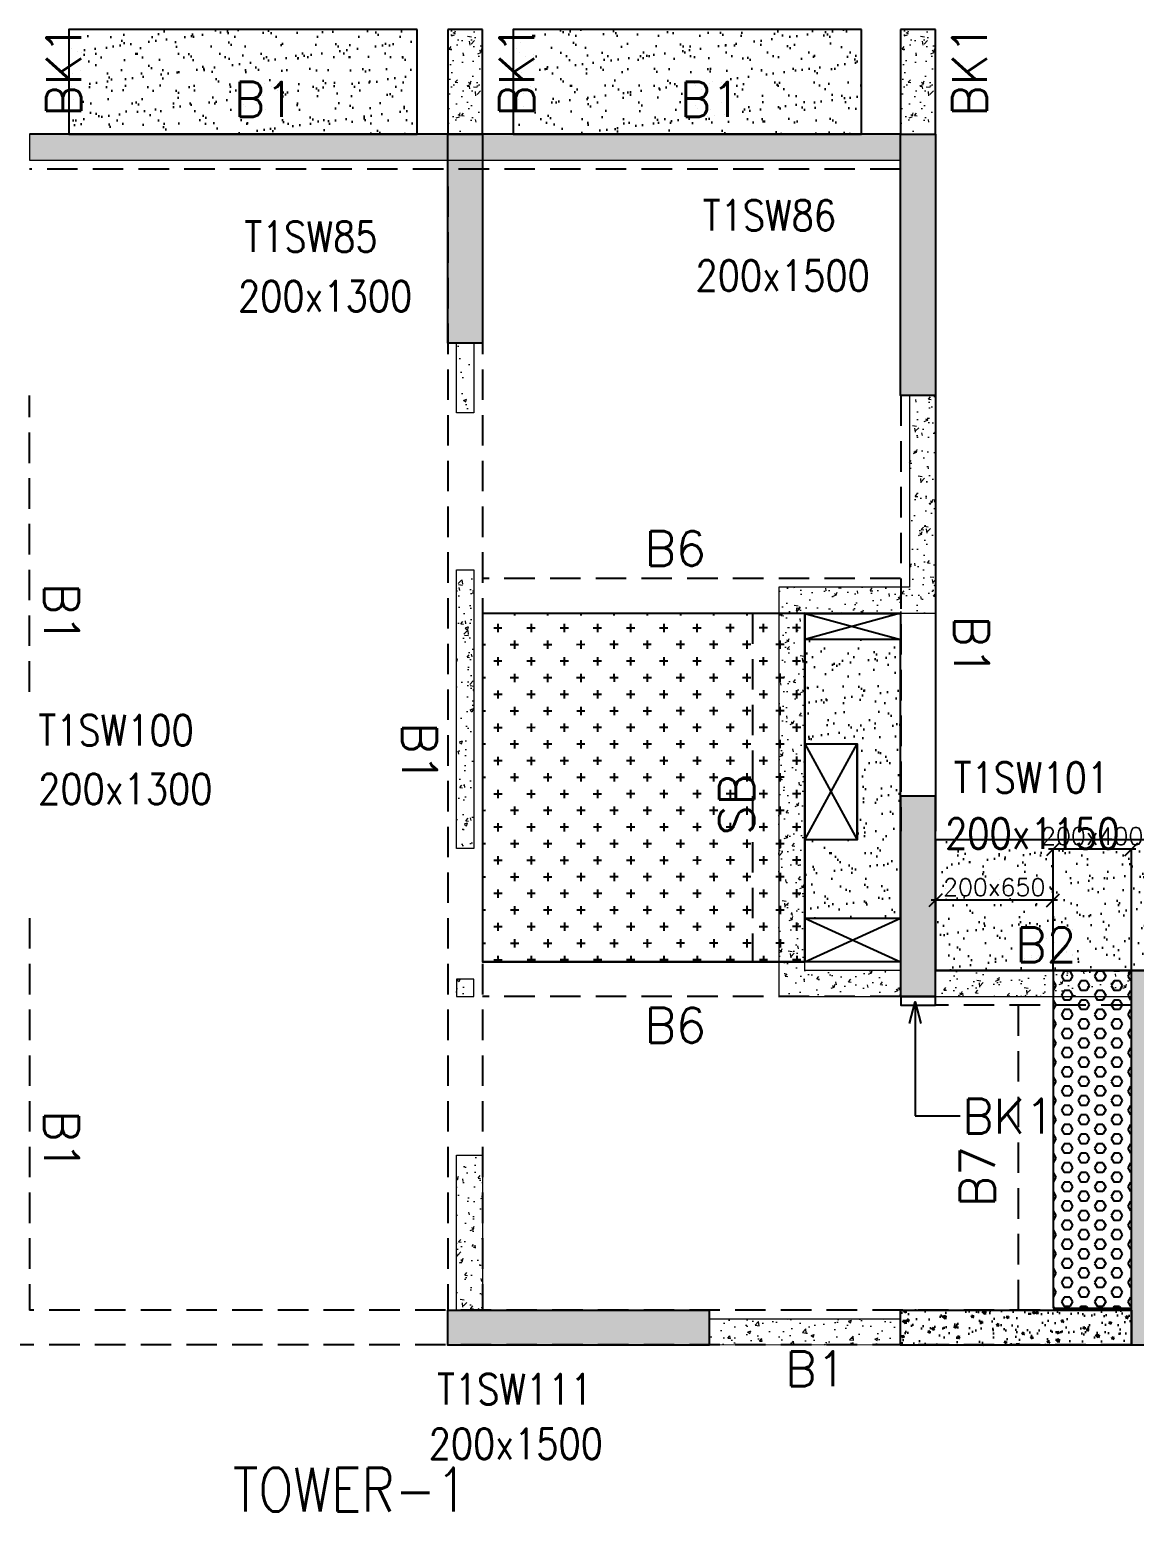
# Model space of a CAD drawing. Header units: millimetres. Extents: x 1078357 to 2594950, y -4969473 to -4636555.
# Drawn here: x 1288172 to 1294513, y -4660439 to -4651934 of the extents above; entities that cross this region are included whole.
import ezdxf

# ---------------------------------------------------------------- set-up
doc = ezdxf.new("R2010")
doc.units = ezdxf.units.MM
doc.header["$PDMODE"] = 35
for name, pattern in [('CONTINOUS', [0]), ('HIDDEN', [0.375, 0.25, -0.125]), ('New Retail block$0$CONTINOUS', [0])]:
    doc.linetypes.add(name, pattern=pattern)
doc.layers.get('0').update_dxf_attribs({"lineweight": 0})
doc.layers.get('Defpoints').update_dxf_attribs({"lineweight": 0})
for name, color, linetype, lineweight in [('A-_ANOTDIMA_D-', 6, 'Continuous', 13), ('COL. NO.', 30, 'Continuous', 25), ('COL. SIZE', 7, 'Continuous', 25), ('DIM', 9, 'Continuous', 25), ('HATCH', 8, 'Continuous', 30), ('RCC UPSTAND', 43, 'Continuous', 30), ('S-NON STR RCC WALL', 8, 'Continuous', 0)]:
    doc.layers.add(name, color=color, linetype=linetype, lineweight=lineweight)
for name, color, linetype in [('B-200x325', 201, 'HIDDEN'), ('B-200x375', 41, 'HIDDEN'), ('B-200x650', 241, 'HIDDEN'), ('B-300xSLAB THK.', 151, 'Continuous'), ('BK1-200x650', 241, 'HIDDEN'), ('DC BEAM NO.', 7, 'Continuous'), ('DROP SLAB', 8, 'Continuous'), ('NON STR. RCC WALL', 6, 'Continuous'), ('S-COLUMN_SHEAR WALL', 1, 'Continuous'), ('S-PROJECTION', 54, 'New Retail block$0$CONTINOUS'), ('SLAB FOLD', 8, 'Continuous'), ('TEXT', 7, 'Continuous')]:
    doc.layers.add(name, color=color, linetype=linetype)
doc.styles.add('Roman', font='romans')
doc.styles.add('ROMANS', font='romans.shx', dxfattribs={"width": 0.85})
doc.dimstyles.new('HARESH', dxfattribs={"dimtxt": 150, "dimasz": 75, "dimexe": 0, "dimexo": 0, "dimgap": 25, "dimtad": 1, "dimdec": 0, "dimdsep": 46, "dimtxsty": 'Roman', "dimblk": 'OBLIQUE', "dimcen": 225, "dimdle": 25, "dimclrd": 2, "dimclre": 2, "dimclrt": 7, "dimadec": 8, "dimazin": 1, "dimtfac": 1, "dimtdec": 0, "dimtmove": 0, "dimatfit": 0, "dimfxl": 1, "dimlwd": -1, "dimlwe": -1, "dimarcsym": 0})
pattern_1 = [(50, (-5109198.82, 23483864.79), (182.184669, -15.93908554), [19.05, -209.55]), (355, (-5109198.82, 23483864.79), (-35.2434214, 191.0568452), [15.24, -167.6405842]), (100.4514447, (-5109183.63, 23483863.46), (146.9412471, 175.1177519), [16.1900088, -178.0902446]), (46.1842, (-5109198.82, 23483915.59), (271.0790409, -42.042328), [28.575, -314.325]), (96.6355576, (-5109176.23, 23483912.08), (237.404134, 247.4261246), [24.2850231, -267.1356082]), (351.1841512, (-5109198.82, 23483915.6), (237.404134, 247.4261246), [22.859967, -251.459732]), (21, (-5109173.42, 23483902.89), (151.6143913, -102.2651982), [19.05, -209.55]), (326, (-5109173.42, 23483902.89), (61.8020283, 184.1879661), [15.24, -167.64]), (71.451445, (-5109160.78, 23483894.36), (213.4164193, 81.9227689), [16.1900088, -178.0899376]), (37.5, (-5109198.816, 23483864.786), (3.08860325, 84.55503887), [0, -165.608, 0, -170.18, 0, -168.275]), (7.5, (-5109198.82, 23483864.79), (66.8196625, 100.18057482), [0, -97.028, 0, -161.798, 0, -64.135]), (327.5, (-5109255.46, 23483864.786), (135.59059517, -5.728744), [0, -63.5, 0, -198.12, 0, -262.89]), (317.5, (-5109280.86, 23483864.79), (148.1291814, 25.42649103), [0, -82.55, 0, -131.572, 0, -186.69])]

# ---------------------------------------------------------------- blocks, each defined once
blk = doc.blocks.new('_Oblique')
at = {"color": 0, "linetype": 'ByBlock', "lineweight": -2}
blk.add_line((-0.5, -0.5), (0.5, 0.5), dxfattribs=at)
blk = doc.blocks.new('*D1272')
at = {"layer": 'Defpoints', "color": 0, "ltscale": 700, "transparency": 16777216}
for p in [(1294046.3, -4656638.8), (1294046.3, -4657333.8, 0), (1294496.4, -4657333.8, 0)]:
    blk.add_point(p, dxfattribs=at)
at = {"layer": 'DIM', "color": 2, "ltscale": 700, "transparency": 16777216}
for p, q in [((1294521.4, -4656638.8), (1294021.3, -4656638.8)), ((1294046.3, -4657333.8), (1294046.3, -4656638.8)), ((1294496.4, -4657333.8), (1294496.4, -4656638.8))]:
    blk.add_line(p, q, dxfattribs=at)
at = {"layer": 'DIM', "color": 2, "ltscale": 700, "transparency": 16777216, "xscale": 75, "yscale": 75, "zscale": 75, "rotation": 180}
blk.add_blockref('_Oblique', (1294046.3, -4656638.8), dxfattribs=at)
at = {"layer": 'DIM', "color": 2, "ltscale": 700, "transparency": 16777216, "xscale": 75, "yscale": 75, "zscale": 75}
blk.add_blockref('_Oblique', (1294496.4, -4656638.8), dxfattribs=at)
at = {"layer": 'DIM', "color": 7, "ltscale": 700, "transparency": 16777216, "insert": (1294271.3, -4656563.8), "char_height": 150, "attachment_point": 5, "style": 'Roman'}
blk.add_mtext('{\\H0.666667x;200x400}', dxfattribs=at)
blk = doc.blocks.new('*D1273')
at = {"layer": 'Defpoints', "color": 0, "ltscale": 700, "transparency": 16777216}
for p in [(1293371.6, -4656931.8), (1293371.6, -4657333.8, 0), (1294046.3, -4657333.8, 0)]:
    blk.add_point(p, dxfattribs=at)
at = {"layer": 'DIM', "color": 2, "ltscale": 700, "transparency": 16777216}
for p, q in [((1294071.3, -4656931.8), (1293346.6, -4656931.8)), ((1293371.6, -4657333.8), (1293371.6, -4656931.8)), ((1294046.3, -4657333.8), (1294046.3, -4656931.8))]:
    blk.add_line(p, q, dxfattribs=at)
at = {"layer": 'DIM', "color": 2, "ltscale": 700, "transparency": 16777216, "xscale": 75, "yscale": 75, "zscale": 75, "rotation": 180}
blk.add_blockref('_Oblique', (1293371.6, -4656931.8), dxfattribs=at)
at = {"layer": 'DIM', "color": 2, "ltscale": 700, "transparency": 16777216, "xscale": 75, "yscale": 75, "zscale": 75}
blk.add_blockref('_Oblique', (1294046.3, -4656931.8), dxfattribs=at)
at = {"layer": 'DIM', "color": 7, "ltscale": 700, "transparency": 16777216, "insert": (1293708.9, -4656856.8), "char_height": 150, "attachment_point": 5, "style": 'Roman'}
blk.add_mtext('{\\H0.666667x;200x650}', dxfattribs=at)
blk = doc.blocks.new('G$CD63B60BD')
at = {"layer": 'COL. NO.', "linetype": 'Continuous', "style": 'ROMANS', "width": 0.85}
for s, p in [('T1SW86', (61839.4, 15346.7, -320.4)), ('T1SW85', (59207.6, 15224, -320.4)), ('T1SW100', (58025.2, 12391.2, -320.4)), ('T1SW101', (63279.5, 12119.6, -320.4)), ('T1SW111', (60314.4, 8609.2, -320.4))]:
    blk.add_text(s, height=175, dxfattribs=at).set_placement(p)
at = {"layer": 'COL. SIZE', "linetype": 'Continuous', "style": 'ROMANS', "width": 0.85}
for s, p in [('200x1500', (61797.3, 15000.9, -320.4)), ('200x1300', (59170.8, 14882.7, -320.4)), ('200x1300', (58024, 12054.3, -320.4)), ('200x1150', (63230.3, 11798.7, -320.4)), ('200x1500', (60265.2, 8295.7, -320.4))]:
    blk.add_text(s, height=175, dxfattribs=at).set_placement(p)

msp = doc.modelspace()

# ---------------------------------------------------------------- hatches: boundary and pattern name
at = {"layer": 'DROP SLAB'}
h = msp.add_hatch(dxfattribs=at)
h.set_pattern_fill('CROSS', color=8, scale=15, angle=0.03079)
h.set_pattern_definition([(180.03079016, (-2034220.15, 9385172.05), (-95.1987999, -95.3011726), [47.625, -142.875]), (270.03079016, (-2034243.98, 9385195.85), (95.3011726, -95.1987999), [47.625, -142.875])])
h.paths.add_polyline_path([(1292621.3, -4655284.5), (1290771.6, -4655284.7), (1290771.6, -4657284.6), (1292621.3, -4657284.4)])
at = {"layer": 'HATCH'}
h = msp.add_hatch(dxfattribs=at)
h.set_pattern_fill('AR-SAND', color=8, scale=3, angle=179.97015)
h.set_pattern_definition([(37.4701541, (-1654761.65, 9335035.87), (-4.7236114, 146.8264517), [0, -115.824, 0, -129.54, 0, -123.825]), (7.4701541, (-1654761.65, 9335035.87), (134.9689868, 214.9772528), [0, -62.484, 0, -104.394, 0, -40.005]), (327.4701541, (-1654855.38, 9335035.92), (237.2979035, 0.3075449), [0, -38.1, 0, -137.16, 0, -179.07]), (317.4701541, (-1654855.38, 9335035.92), (229.1017424, 66.759465), [0, -19.05, 0, -89.916, 0, -102.87])])
h.paths.add_polyline_path([(1290396.9, -4651934.4), (1288396.9, -4651934.4), (1288396.9, -4652534.4), (1290396.9, -4652534.4)])
h = msp.add_hatch(dxfattribs=at)
h.set_pattern_fill('AR-SAND', color=8, scale=3, angle=179.97015)
h.set_pattern_definition([(37.4701541, (-1657311.65, 9335035.87), (-4.7236114, 146.8264517), [0, -115.824, 0, -129.54, 0, -123.825]), (7.4701541, (-1657311.65, 9335035.87), (134.9689868, 214.9772528), [0, -62.484, 0, -104.394, 0, -40.005]), (327.4701541, (-1657405.38, 9335035.92), (237.2979035, 0.3075449), [0, -38.1, 0, -137.16, 0, -179.07]), (317.4701541, (-1657405.38, 9335035.92), (229.1017424, 66.759465), [0, -19.05, 0, -89.916, 0, -102.87])])
h.paths.add_polyline_path([(1292946.9, -4651934.4), (1290946.9, -4651934.4), (1290946.9, -4652534.4), (1292946.9, -4652534.4)])
h = msp.add_hatch(dxfattribs=at)
h.set_pattern_fill('AR-SAND', color=8, scale=3, angle=0.02985)
h.set_pattern_definition([(37.47015413, (-3738862.02, 18703074.26), (-4.72361136, 146.8264517), [0, -115.824, 0, -129.54, 0, -123.825]), (7.4701541, (-3738862.02, 18703074.26), (134.9689868, 214.9772528), [0, -62.484, 0, -104.394, 0, -40.005]), (327.4701541, (-3738955.74, 18703074.31), (237.2979035, 0.3075449), [0, -38.1, 0, -137.16, 0, -179.07]), (317.4701541, (-3738955.74, 18703074.3), (229.1017424, 66.759465), [0, -19.05, 0, -89.916, 0, -102.87])])
h.paths.add_polyline_path([(1293171, -4655434.4), (1292621, -4655434.4), (1292621, -4656034.4), (1292921, -4656034.4), (1292921, -4656584.4), (1292621, -4656584.3), (1292621, -4657034.4), (1293171, -4657034.4)])
h = msp.add_hatch(dxfattribs=at)
h.set_pattern_fill('AR-SAND', color=8, scale=3, angle=179.97015)
h.set_pattern_definition([(37.4701541, (-2754536.36, 14019055.08), (-4.72361136, 146.8264517), [0, -115.824, 0, -129.54, 0, -123.825]), (7.4701541, (-2754536.36, 14019055.08), (134.9689868, 214.9772528), [0, -62.484, 0, -104.394, 0, -40.005]), (327.4701541, (-2754630.09, 14019055.13), (237.2979035, 0.3075449), [0, -38.1, 0, -137.16, 0, -179.07]), (317.4701541, (-2754630.1, 14019055.13), (229.1017424, 66.759465), [0, -19.05, 0, -89.916, 0, -102.87])])
h.paths.add_polyline_path([(1295821.9, -4656584.3), (1293371.9, -4656584.3), (1293371.9, -4657334.3), (1295821.9, -4657334.3)])
at = {"layer": 'RCC UPSTAND'}
h = msp.add_hatch(dxfattribs=at)
h.set_pattern_fill('AR-CONC', color=8, scale=20, angle=90)
h.set_pattern_definition([(140, (-1915203.33, -7196703.94), (12.550427, 143.4520365), [15, -165]), (85, (-1915203.33, -7196703.94), (-150.438427, -27.7502667), [12, -132]), (190.4514445, (-1915202.28, -7196691.99), (-137.887998, 115.7017693), [12.7480384, -140.2284224]), (136.1842, (-1915243.33, -7196703.94), (33.103856, 213.448266), [22.5, -247.5]), (186.6356355, (-1915240.57, -7196686.16), (-194.82372, 186.932389), [19.122068, -210.342752]), (81.184164, (-1915243.33, -7196703.94), (-194.82372, 186.932389), [18, -198]), (111, (-1915233.33, -7196683.94), (80.523778, 119.3814104), [15, -165]), (56, (-1915233.33, -7196683.94), (-145.030009, 48.6630664), [12, -132]), (161.4514447, (-1915226.62, -7196674), (-64.5062306, 168.0444753), [12.748038, -140.2284224]), (127.5, (-1915203.33, -7196703.944), (-66.57877077, 2.43197106), [0, -130.4, 0, -134, 0, -132.5]), (97.5, (-1915203.33, -7196703.944), (-78.8823424, 52.6139075), [0, -76.4, 0, -127.4, 0, -50.5]), (57.5, (-1915203.33, -7196748.544), (4.51097435, 106.7644872), [0, -50, 0, -156, 0, -207]), (47.5, (-1915203.33, -7196768.54), (-20.0209965, 116.6372339), [0, -65, 0, -103.6, 0, -147])])
h.paths.add_polyline_path([(1294496.7, -4659284.4), (1294496.7, -4659484.4), (1293171.7, -4659484.4), (1293171.7, -4659284.4)])
at = {"layer": 'S-COLUMN_SHEAR WALL', "lineweight": 25}
h = msp.add_hatch(color=1, dxfattribs=at)
h.dxf.hatch_style = 1
h.paths.add_polyline_path([(1290571.7, -4653734.4), (1290771.7, -4653734.4), (1290771.7, -4652534.4), (1290571.7, -4652534.4)])
at = {"layer": 'S-COLUMN_SHEAR WALL', "lineweight": 25, "extrusion": (-1.00316e-06, 2.11765e-11, 1)}
h = msp.add_hatch(color=1, dxfattribs=at)
h.dxf.hatch_style = 1
h.paths.add_polyline_path([(1293171.7, -4652534.4), (1293371.7, -4652534.4), (1293371.7, -4654034.4), (1293171.7, -4654034.4)])
h = msp.add_hatch(color=1, dxfattribs=at)
h.dxf.hatch_style = 1
h.paths.add_polyline_path([(1293171.7, -4657484.4), (1293371.7, -4657484.4), (1293371.7, -4656334.4), (1293171.7, -4656334.4)])
at = {"layer": 'S-COLUMN_SHEAR WALL', "lineweight": 25}
h = msp.add_hatch(color=1, dxfattribs=at)
h.dxf.hatch_style = 1
h.paths.add_polyline_path([(1294496.7, -4657334.4), (1294696.7, -4657334.4), (1294696.7, -4659484.4), (1294496.7, -4659484.4)])
h = msp.add_hatch(color=1, dxfattribs=at)
h.dxf.hatch_style = 1
h.paths.add_polyline_path([(1290571.7, -4659284.4), (1292071.7, -4659284.4), (1292071.7, -4659484.4), (1290571.7, -4659484.4)])
at = {"layer": 'S-NON STR RCC WALL'}
h = msp.add_hatch(dxfattribs=at)
h.set_pattern_fill('AR-CONC', color=256, angle=180)
h.set_pattern_definition([(50, (-7243273.18, 32903153.84), (182.184669, -15.93908554), [19.05, -209.55]), (355, (-7243273.18, 32903153.84), (-35.2434214, 191.0568452), [15.24, -167.6405842]), (100.4514447, (-7243258, 32903152.51), (146.9412471, 175.1177519), [16.1900088, -178.0902446]), (46.1842, (-7243273.18, 32903204.64), (271.0790409, -42.0423279), [28.575, -314.325]), (96.6355576, (-7243250.59, 32903201.14), (237.404134, 247.4261246), [24.2850231, -267.1356082]), (351.1841512, (-7243273.18, 32903204.64), (237.404134, 247.4261246), [22.859967, -251.459732]), (21, (-7243247.78, 32903191.94), (151.61439127, -102.2651982), [19.05, -209.55]), (326, (-7243247.78, 32903191.94), (61.80202835, 184.1879661), [15.24, -167.64]), (71.451445, (-7243235.14, 32903183.42), (213.4164193, 81.9227689), [16.1900088, -178.0899376]), (37.5, (-7243273.175, 32903153.84), (3.08860325, 84.55503887), [0, -165.608, 0, -170.18, 0, -168.275]), (7.5, (-7243273.175, 32903153.84), (66.8196625, 100.18057482), [0, -97.028, 0, -161.798, 0, -64.135]), (327.5, (-7243329.82, 32903153.84), (135.59059517, -5.72874399), [0, -63.5, 0, -198.12, 0, -262.89]), (317.5, (-7243355.22, 32903153.84), (148.1291814, 25.42649103), [0, -82.55, 0, -131.572, 0, -186.69])])
h.paths.add_polyline_path([(1290771.6, -4652534.4), (1290771.6, -4651934.4), (1290571.6, -4651934.4), (1290571.6, -4652534.4), (1290771.6, -4652534.4)], is_closed=False)
h = msp.add_hatch(dxfattribs=at)
h.set_pattern_fill('AR-CONC', color=256, angle=180)
h.set_pattern_definition([(50, (-7240673.18, 32903153.84), (182.184669, -15.93908554), [19.05, -209.55]), (355, (-7240673.18, 32903153.84), (-35.2434214, 191.0568452), [15.24, -167.6405842]), (100.4514447, (-7240658, 32903152.51), (146.9412471, 175.1177519), [16.1900088, -178.0902446]), (46.1842, (-7240673.18, 32903204.64), (271.0790409, -42.0423279), [28.575, -314.325]), (96.6355576, (-7240650.59, 32903201.14), (237.404134, 247.4261246), [24.2850231, -267.1356082]), (351.1841512, (-7240673.18, 32903204.64), (237.404134, 247.4261246), [22.859967, -251.459732]), (21, (-7240647.78, 32903191.94), (151.61439127, -102.2651982), [19.05, -209.55]), (326, (-7240647.78, 32903191.94), (61.80202835, 184.1879661), [15.24, -167.64]), (71.451445, (-7240635.14, 32903183.42), (213.4164193, 81.9227689), [16.1900088, -178.0899376]), (37.5, (-7240673.175, 32903153.84), (3.08860325, 84.55503887), [0, -165.608, 0, -170.18, 0, -168.275]), (7.5, (-7240673.175, 32903153.84), (66.8196625, 100.18057482), [0, -97.028, 0, -161.798, 0, -64.135]), (327.5, (-7240729.82, 32903153.84), (135.59059517, -5.72874399), [0, -63.5, 0, -198.12, 0, -262.89]), (317.5, (-7240755.22, 32903153.84), (148.1291814, 25.42649103), [0, -82.55, 0, -131.572, 0, -186.69])])
h.paths.add_polyline_path([(1293371.6, -4652534.4), (1293371.6, -4651934.4), (1293171.6, -4651934.4), (1293171.6, -4652534.4), (1293371.6, -4652534.4)], is_closed=False)
h = msp.add_hatch(dxfattribs=at)
h.set_pattern_fill('AR-CONC', color=256)
h.set_pattern_definition([(50, (-6206423.53, 28167883.97), (182.184669, -15.93908554), [19.05, -209.55]), (355, (-6206423.53, 28167883.97), (-35.2434214, 191.0568452), [15.24, -167.6405842]), (100.4514447, (-6206408.35, 28167882.64), (146.9412471, 175.1177519), [16.1900088, -178.0902446]), (46.1842, (-6206423.53, 28167934.77), (271.0790409, -42.042328), [28.575, -314.325]), (96.6355576, (-6206400.94, 28167931.27), (237.404134, 247.4261246), [24.2850231, -267.1356082]), (351.1841512, (-6206423.53, 28167934.77), (237.404134, 247.4261246), [22.859967, -251.459732]), (21, (-6206398.13, 28167922.07), (151.6143913, -102.2651982), [19.05, -209.55]), (326, (-6206398.13, 28167922.07), (61.8020283, 184.1879661), [15.24, -167.64]), (71.451445, (-6206385.5, 28167913.55), (213.4164193, 81.9227689), [16.1900088, -178.0899376]), (37.5, (-6206423.53, 28167883.97), (3.08860325, 84.55503887), [0, -165.608, 0, -170.18, 0, -168.275]), (7.5, (-6206423.53, 28167883.97), (66.8196625, 100.18057482), [0, -97.028, 0, -161.798, 0, -64.135]), (327.5, (-6206480.174, 28167883.97), (135.59059517, -5.72874399), [0, -63.5, 0, -198.12, 0, -262.89]), (317.5, (-6206505.57, 28167883.97), (148.1291814, 25.42649103), [0, -82.55, 0, -131.572, 0, -186.69])])
h.paths.add_polyline_path([(1293169, -4652534.4), (1288171.9, -4652534.4), (1288171.9, -4652684.4), (1293169, -4652684.4)])
h = msp.add_hatch(dxfattribs=at)
h.set_pattern_fill('AR-CONC', color=256, angle=180)
h.set_pattern_definition([(50, (1290684.9, -4520415.37), (182.18467, -15.93909), [19.05, -209.55]), (355, (1290684.9, -4520415.37), (-35.24342, 191.05685), [15.24, -167.64058]), (100.45144, (1290700.09, -4520416.7), (146.94125, 175.11775), [16.19, -178.09024]), (46.1842, (1290684.9, -4520364.57), (271.07904, -42.04233), [28.575, -314.325]), (96.63556, (1290707.5, -4520368.08), (237.40413, 247.4261), [24.285, -267.1356]), (351.18415, (1290684.9, -4520364.57), (237.40413, 247.4261), [22.85997, -251.45973]), (21, (1290710.3, -4520377.27), (151.61439, -102.2652), [19.05, -209.55]), (326, (1290710.3, -4520377.27), (61.80203, 184.18797), [15.24, -167.64]), (71.45144, (1290722.94, -4520385.8), (213.41642, 81.92277), [16.19, -178.08994]), (37.5, (1290684.904, -4520415.374), (3.088603, 84.55504), [0, -165.608, 0, -170.18, 0, -168.275]), (7.5, (1290684.9, -4520415.37), (66.81966, 100.180575), [0, -97.028, 0, -161.798, 0, -64.135]), (327.5, (1290628.26, -4520415.374), (135.590595, -5.728744), [0, -63.5, 0, -198.12, 0, -262.89]), (317.5, (1290602.86, -4520415.37), (148.12918, 25.42649), [0, -82.55, 0, -131.572, 0, -186.69])])
h.paths.add_polyline_path([(1290621.9, -4653734.4), (1290721.9, -4653734.4), (1290721.9, -4654134.4), (1290621.9, -4654134.4)])
h = msp.add_hatch(dxfattribs=at)
h.set_pattern_fill('AR-CONC', color=256)
h.set_pattern_definition(pattern_1)
h.paths.add_polyline_path([(1292471.9, -4655134.4), (1292471.9, -4657484.4), (1293171.9, -4657484.4), (1293171.9, -4657334.4), (1292621.9, -4657334.4), (1292621.9, -4655284.4), (1293371.9, -4655284.4), (1293371.9, -4654034.3), (1293221.9, -4654034.3), (1293221.9, -4655134.4)])
h = msp.add_hatch(dxfattribs=at)
h.set_pattern_fill('AR-CONC', color=256, angle=180)
h.set_pattern_definition([(50, (2387909.62, -9204434.56), (182.184669, -15.9390855), [19.05, -209.55]), (355, (2387909.62, -9204434.56), (-35.2434214, 191.056845), [15.24, -167.640584]), (100.4514447, (2387924.8, -9204435.89), (146.941247, 175.117752), [16.190009, -178.0902446]), (46.1842, (2387909.62, -9204383.76), (271.079041, -42.042328), [28.575, -314.325]), (96.6355576, (2387932.2, -9204387.26), (237.404134, 247.426125), [24.285023, -267.135608]), (351.184151, (2387909.62, -9204383.76), (237.404134, 247.426125), [22.859967, -251.459732]), (21, (2387935.02, -9204396.46), (151.6143913, -102.265198), [19.05, -209.55]), (326, (2387935.02, -9204396.46), (61.802028, 184.187966), [15.24, -167.64]), (71.451445, (2387947.65, -9204404.98), (213.416419, 81.922769), [16.190009, -178.0899376]), (37.5, (2387909.62, -9204434.56), (3.08860325, 84.5550389), [0, -165.608, 0, -170.18, 0, -168.275]), (7.5, (2387909.62, -9204434.56), (66.8196625, 100.1805748), [0, -97.028, 0, -161.798, 0, -64.135]), (327.5, (2387852.98, -9204434.56), (135.5905952, -5.728744), [0, -63.5, 0, -198.12, 0, -262.89]), (317.5, (2387827.58, -9204434.56), (148.1291814, 25.426491), [0, -82.55, 0, -131.572, 0, -186.69])])
h.paths.add_polyline_path([(1290621.9, -4655034.4), (1290721.9, -4655034.4), (1290721.9, -4656634.4), (1290621.9, -4656634.4)])
h = msp.add_hatch(dxfattribs=at)
h.set_pattern_fill('AR-CONC', color=256)
h.set_pattern_definition(pattern_1)
h.paths.add_polyline_path([(1294496.9, -4657334.4), (1293371.9, -4657334.4), (1293371.9, -4657484.4), (1294496.9, -4657484.4)])
h = msp.add_hatch(dxfattribs=at)
h.set_pattern_fill('AR-CONC', color=256, angle=180)
h.set_pattern_definition([(50, (2387896.4, -9205799.23), (182.184669, -15.9390855), [19.05, -209.55]), (355, (2387896.4, -9205799.23), (-35.2434214, 191.056845), [15.24, -167.640584]), (100.4514447, (2387911.59, -9205800.55), (146.941247, 175.117752), [16.190009, -178.0902446]), (46.1842, (2387896.4, -9205748.43), (271.079041, -42.042328), [28.575, -314.325]), (96.6355576, (2387919, -9205751.93), (237.404134, 247.426125), [24.285023, -267.135608]), (351.184151, (2387896.4, -9205748.43), (237.404134, 247.426125), [22.859967, -251.459732]), (21, (2387921.8, -9205761.13), (151.6143913, -102.265198), [19.05, -209.55]), (326, (2387921.8, -9205761.13), (61.802028, 184.187966), [15.24, -167.64]), (71.451445, (2387934.44, -9205769.65), (213.416419, 81.922769), [16.190009, -178.0899376]), (37.5, (2387896.406, -9205799.226), (3.08860325, 84.5550389), [0, -165.608, 0, -170.18, 0, -168.275]), (7.5, (2387896.41, -9205799.23), (66.8196625, 100.1805748), [0, -97.028, 0, -161.798, 0, -64.135]), (327.5, (2387839.764, -9205799.226), (135.5905952, -5.728744), [0, -63.5, 0, -198.12, 0, -262.89]), (317.5, (2387814.36, -9205799.23), (148.1291814, 25.426491), [0, -82.55, 0, -131.572, 0, -186.69])])
h.paths.add_polyline_path([(1290621.9, -4657484.4), (1290721.9, -4657484.4), (1290721.9, -4657384.4), (1290621.9, -4657384.4)])
h = msp.add_hatch(dxfattribs=at)
h.set_pattern_fill('AR-CONC', color=256, angle=180)
h.set_pattern_definition([(50, (-6160913.28, 28167883.97), (182.184669, -15.93908554), [19.05, -209.55]), (355, (-6160913.28, 28167883.97), (-35.2434214, 191.0568452), [15.24, -167.6405842]), (100.4514447, (-6160898.1, 28167882.64), (146.9412471, 175.1177519), [16.1900088, -178.0902446]), (46.1842, (-6160913.28, 28167934.77), (271.0790409, -42.042328), [28.575, -314.325]), (96.6355576, (-6160890.7, 28167931.26), (237.404134, 247.4261246), [24.2850231, -267.1356082]), (351.1841512, (-6160913.28, 28167934.77), (237.404134, 247.4261246), [22.859967, -251.459732]), (21, (-6160887.88, 28167922.07), (151.6143913, -102.2651982), [19.05, -209.55]), (326, (-6160887.88, 28167922.07), (61.8020283, 184.1879661), [15.24, -167.64]), (71.451445, (-6160875.24, 28167913.54), (213.4164193, 81.9227689), [16.1900088, -178.0899376]), (37.5, (-6160913.28, 28167883.966), (3.08860325, 84.55503887), [0, -165.608, 0, -170.18, 0, -168.275]), (7.5, (-6160913.28, 28167883.97), (66.8196625, 100.18057482), [0, -97.028, 0, -161.798, 0, -64.135]), (327.5, (-6160969.92, 28167883.966), (135.59059517, -5.72874399), [0, -63.5, 0, -198.12, 0, -262.89]), (317.5, (-6160995.32, 28167883.97), (148.1291814, 25.42649103), [0, -82.55, 0, -131.572, 0, -186.69])])
h.paths.add_polyline_path([(1290621.9, -4658394.4), (1290771.9, -4658394.4), (1290771.9, -4659284.3), (1290621.9, -4659284.3)])
at = {"layer": 'S-NON STR RCC WALL', "ltscale": 700}
h = msp.add_hatch(dxfattribs=at)
h.set_pattern_fill('AR-CONC', color=256)
h.set_pattern_definition([(50, (1252105.28, -4528681.85), (182.18467, -15.93909), [19.05, -209.55]), (355, (1252105.28, -4528681.85), (-35.24342, 191.05685), [15.24, -167.64058]), (100.45144, (1252120.46, -4528683.18), (146.94125, 175.11775), [16.19, -178.09024]), (46.1842, (1252105.28, -4528631.05), (271.07904, -42.04233), [28.575, -314.325]), (96.63556, (1252127.87, -4528634.56), (237.40413, 247.4261), [24.285, -267.1356]), (351.18415, (1252105.28, -4528631.05), (237.40413, 247.4261), [22.85997, -251.45973]), (21, (1252130.68, -4528643.75), (151.61439, -102.2652), [19.05, -209.55]), (326, (1252130.68, -4528643.75), (61.80203, 184.18797), [15.24, -167.64]), (71.45144, (1252143.32, -4528652.28), (213.41642, 81.92277), [16.19, -178.08994]), (37.5, (1252105.28, -4528681.853), (3.088603, 84.55504), [0, -165.608, 0, -170.18, 0, -168.275]), (7.5, (1252105.28, -4528681.85), (66.81966, 100.180575), [0, -97.028, 0, -161.798, 0, -64.135]), (327.5, (1252048.64, -4528681.85), (135.590595, -5.728744), [0, -63.5, 0, -198.12, 0, -262.89]), (317.5, (1252023.24, -4528681.85), (148.12918, 25.42649), [0, -82.55, 0, -131.572, 0, -186.69])])
h.paths.add_polyline_path([(1293171.7, -4659484.3), (1292071.7, -4659484.4), (1292071.7, -4659334.4), (1293171.7, -4659334.4)])
at = {"layer": 'SLAB FOLD', "ltscale": 1000}
h = msp.add_hatch(dxfattribs=at)
h.set_pattern_fill('HEX', color=8, scale=10, angle=180)
h.set_pattern_definition([(180, (1232896.74, -4470529.36), (-7e-15, -54.992613), [31.75, -63.5]), (300, (1232896.74, -4470529.36), (47.625, 27.496307), [31.75, -63.5]), (240, (1232864.99, -4470529.36), (47.625, -27.496307), [31.75, -63.5])])
h.paths.add_polyline_path([(1294496.7, -4659273.8), (1294046.7, -4659273.8), (1294046.7, -4657334.4), (1294496.7, -4657334.4)])

# ---------------------------------------------------------------- linework, layer by layer
at = {"layer": 'B-200x325', "ltscale": 700}
for p, q in [((1293171.6, -4655084.7, 0), (1290771.6, -4655084.7, 0)), ((1293171.4, -4657484.5, 0), (1290771.6, -4657484.5, 0))]:
    msp.add_line(p, q, dxfattribs=at)
at = {"layer": 'B-200x325', "linetype": 'Continuous', "ltscale": 700}
for p, q in [((1293171.6, -4655284.7, 0), (1290771.6, -4655284.7, 0)), ((1293171.4, -4657284.5, 0), (1290771.6, -4657284.5, 0))]:
    msp.add_line(p, q, dxfattribs=at)
at = {"layer": 'B-200x375', "ltscale": 700}
msp.add_line((1293846.4, -4657534.4, 0), (1293846.4, -4659284.4, 0), dxfattribs=at)
at = {"layer": 'B-200x375', "linetype": 'Continuous', "ltscale": 700}
msp.add_line((1294046.4, -4657534.4, 0), (1294046.4, -4659273.8, 0), dxfattribs=at)
at = {"layer": 'B-200x650', "linetype": 'CONTINOUS', "ltscale": 700}
for p, q in [((1290771.6, -4651934.4, 0), (1290571.6, -4651934.4, 0)), ((1290571.6, -4651934.4, 0), (1290571.6, -4652534.4, 0)), ((1290771.6, -4652534.4, 0), (1290771.6, -4651934.4, 0)), ((1293371.6, -4651934.3, 0), (1293171.6, -4651934.3, 0)), ((1293171.6, -4651934.3, 0), (1293171.6, -4652534.3, 0)), ((1293371.6, -4652534.3, 0), (1293371.6, -4651934.3, 0)), ((1293171.9, -4652534.4, 0), (1288171.9, -4652534.4, 0)), ((1293371.9, -4654034.3, 0), (1293371.9, -4656534.4, 0)), ((1295821.9, -4657334.3, 0), (1293371.9, -4657334.3, 0))]:
    msp.add_line(p, q, dxfattribs=at)
at = {"layer": 'B-200x650', "linetype": 'HIDDEN', "ltscale": 700}
for p, q in [((1293171.9, -4652734.4, 0), (1288171.9, -4652734.4, 0)), ((1290571.9, -4652834.4, 0), (1290571.9, -4659284.3, 0)), ((1290771.9, -4652834.4, 0), (1290771.9, -4659284.3, 0)), ((1288171.9, -4655734.3, 0), (1288171.9, -4654034.3, 0)), ((1293171.9, -4654034.3, 0), (1293171.9, -4656534.4, 0)), ((1288171.9, -4657034.4, 0), (1288171.9, -4659284.4, 0)), ((1294496.9, -4657534.3, 0), (1293371.9, -4657534.3, 0)), ((1294496.7, -4659284.3, 0), (1288171.9, -4659284.3, 0)), ((1294496.7, -4659484.3, 0), (1282296.7, -4659484.3, 0))]:
    msp.add_line(p, q, dxfattribs=at)
at = {"layer": 'B-300xSLAB THK.', "linetype": 'HIDDEN', "ltscale": 700}
msp.add_line((1292321.3, -4655284.7, 0), (1292321.3, -4657284.5, 0), dxfattribs=at)
at = {"layer": 'B-300xSLAB THK.', "linetype": 'ByBlock', "ltscale": 700}
msp.add_line((1292621.3, -4655284.7, 0), (1292621.3, -4657284.5, 0), dxfattribs=at)
at = {"layer": 'BK1-200x650', "linetype": 'Continuous', "ltscale": 700, "elevation": 0}
msp.add_lwpolyline([(1293372, -4657484.4), (1293172, -4657484.4), (1293172, -4657534.6), (1293372, -4657534.6)], close=True, dxfattribs=at)
at = {"layer": 'DROP SLAB', "color": 3, "linetype": 'CONTINOUS', "ltscale": 500}
for p, q in [((1293171.3, -4655284.4, 0), (1292621.3, -4655434.4, 0)), ((1292622.1, -4655284.7, 0), (1293171.3, -4655434.4, 0)), ((1292621.6, -4656034.4, 0), (1292921.6, -4656584.4, 0)), ((1292621.6, -4656584.4, 0), (1292921.6, -4656034.4, 0)), ((1292621.8, -4657034.4, 0), (1293171.6, -4657284.5, 0)), ((1292621.8, -4657284.5, 0), (1293171.8, -4657034.4, 0))]:
    msp.add_line(p, q, dxfattribs=at)
at = {"layer": 'DROP SLAB', "color": 3, "linetype": 'CONTINOUS', "ltscale": 500, "elevation": 0}
for points in [[(1292621.3, -4655284.5), (1290771.6, -4655284.7), (1290771.6, -4657284.6), (1292621.3, -4657284.4)], [(1292621.3, -4655284.7), (1293171.3, -4655284.7), (1293171.3, -4655434.4), (1292621.3, -4655434.4)], [(1292621.6, -4656034.4), (1292921.6, -4656034.4), (1292921.6, -4656584.4), (1292621.6, -4656584.4)], [(1292621.8, -4657034.4), (1293171.6, -4657034.4), (1293171.6, -4657284.5), (1292621.8, -4657284.5)]]:
    msp.add_lwpolyline(points, close=True, dxfattribs=at)
at = {"layer": 'NON STR. RCC WALL', "elevation": 0}
msp.add_lwpolyline([(1294496.7, -4659284.4), (1294496.7, -4659484.4), (1293171.7, -4659484.4), (1293171.7, -4659284.4)], close=True, dxfattribs=at)
at = {"layer": 'S-COLUMN_SHEAR WALL', "color": 1, "lineweight": 25, "elevation": 0}
for points in [[(1290571.7, -4652534.4), (1290771.7, -4652534.4), (1290771.7, -4653734.4), (1290571.7, -4653734.4)], [(1294496.7, -4657334.4), (1294696.7, -4657334.4), (1294696.7, -4659484.4), (1294496.7, -4659484.4)], [(1290571.7, -4659284.4), (1292071.7, -4659284.4), (1292071.7, -4659484.4), (1290571.7, -4659484.4)]]:
    msp.add_lwpolyline(points, close=True, dxfattribs=at)
at = {"layer": 'S-COLUMN_SHEAR WALL', "color": 1, "lineweight": 25, "extrusion": (-1.00316e-06, 2.11765e-11, 1), "elevation": -1.3}
for points in [[(1293171.7, -4652534.4), (1293371.7, -4652534.4), (1293371.7, -4654034.4), (1293171.7, -4654034.4)], [(1293171.7, -4657484.4), (1293371.7, -4657484.4), (1293371.7, -4656334.4), (1293171.7, -4656334.4)]]:
    msp.add_lwpolyline(points, close=True, dxfattribs=at)
at = {"layer": 'S-NON STR RCC WALL', "elevation": 0}
for points in [[(1293169, -4652534.4), (1288171.9, -4652534.4), (1288171.9, -4652684.4), (1293169, -4652684.4)], [(1290621.9, -4653734.4), (1290721.9, -4653734.4), (1290721.9, -4654134.4), (1290621.9, -4654134.4)], [(1292471.9, -4655134.4), (1292471.9, -4657484.4), (1293171.9, -4657484.4), (1293171.9, -4657334.4), (1292621.9, -4657334.4), (1292621.9, -4655284.4), (1293371.9, -4655284.4), (1293371.9, -4654034.3), (1293221.9, -4654034.3), (1293221.9, -4655134.4)], [(1294496.9, -4657334.4), (1293371.9, -4657334.4), (1293371.9, -4657484.4), (1294496.9, -4657484.4)]]:
    msp.add_lwpolyline(points, close=True, dxfattribs=at)
at = {"layer": 'S-NON STR RCC WALL', "ltscale": 700, "elevation": 0}
for points in [[(1290621.9, -4655034.4), (1290721.9, -4655034.4), (1290721.9, -4656634.4), (1290621.9, -4656634.4)], [(1290621.9, -4657484.4), (1290721.9, -4657484.4), (1290721.9, -4657384.4), (1290621.9, -4657384.4)], [(1290621.9, -4658394.4), (1290771.9, -4658394.4), (1290771.9, -4659284.3), (1290621.9, -4659284.3)], [(1293171.7, -4659484.3), (1292071.7, -4659484.4), (1292071.7, -4659334.4), (1293171.7, -4659334.4)]]:
    msp.add_lwpolyline(points, close=True, dxfattribs=at)
at = {"layer": 'S-PROJECTION', "elevation": 0}
for points in [[(1290396.9, -4651934.4), (1288396.9, -4651934.4), (1288396.9, -4652534.4), (1290396.9, -4652534.4)], [(1292946.9, -4651934.4), (1290946.9, -4651934.4), (1290946.9, -4652534.4), (1292946.9, -4652534.4)], [(1295821.9, -4656584.3), (1293371.9, -4656584.3), (1293371.9, -4657334.3), (1295821.9, -4657334.3)]]:
    msp.add_lwpolyline(points, close=True, dxfattribs=at)
at = {"layer": 'SLAB FOLD', "color": 8, "ltscale": 1000, "elevation": 0}
msp.add_lwpolyline([(1293171, -4655434.4), (1292621, -4655434.4), (1292621, -4656034.4), (1292921, -4656034.4), (1292921, -4656584.4), (1292621, -4656584.3), (1292621, -4657034.4), (1293171, -4657034.4), (1293171, -4655434.4)], dxfattribs=at)
msp.add_lwpolyline([(1294046.6, -4659273.8), (1294496.6, -4659273.8), (1294496.6, -4657334.4), (1294046.6, -4657334.4)], close=True, dxfattribs=at)

# ---------------------------------------------------------------- block references
at = {"layer": 'A-_ANOTDIMA_D-', "color": 2, "ltscale": 700}
msp.add_blockref('G$CD63B60BD', (1230196.7, -4668434.4, 0), dxfattribs=at)

# ---------------------------------------------------------------- texts
at = {"layer": 'B-200x325', "linetype": 'Continuous', "ltscale": 700, "style": 'ROMANS'}
for p in [(1291702, -4655012.6, -2.7), (1291702, -4657749.8, -2.7)]:
    msp.add_text('B6', height=200, rotation=0.00055, dxfattribs=at).set_placement(p)
at = {"layer": 'B-200x375', "linetype": 'Continuous', "ltscale": 700, "style": 'ROMANS'}
msp.add_text('B7', height=200, rotation=90.00094, dxfattribs=at).set_placement((1293711.6, -4658693.9, -2.7))
at = {"layer": 'B-200x650', "linetype": 'CONTINOUS', "ltscale": 700, "style": 'ROMANS'}
for p in [(1288467.2, -4652434, 50), (1291067.2, -4652434, 50), (1293667.2, -4652434, 50)]:
    msp.add_text('BK1', height=200, rotation=90, dxfattribs=at).set_placement(p)
at = {"layer": 'B-200x650', "linetype": 'HIDDEN', "ltscale": 500, "style": 'ROMANS'}
for rotation, p in [(359.99906, (1289344, -4652434, -2.7)), (359.99906, (1291904, -4652434, -2.7)), (269.99906, (1288255.1, -4655109.4, -2.7)), (269.99906, (1293478.3, -4655296.5, -2.7)), (269.99906, (1290309.8, -4655909.3, -2.7)), (269.99906, (1288255.1, -4658136.3, -2.7)), (359.99906, (1292508.9, -4659721.5, -2.7))]:
    msp.add_text('B1', height=200, rotation=rotation, dxfattribs=at).set_placement(p)
at = {"layer": 'B-300xSLAB THK.', "linetype": 'Continuous', "ltscale": 700, "style": 'ROMANS'}
msp.add_text('SB', height=200, rotation=90.00094, dxfattribs=at).set_placement((1292330.3, -4656558.8, -2.7))
at = {"layer": 'BK1-200x650', "linetype": 'Continuous', "ltscale": 700, "style": 'ROMANS'}
msp.add_text('BK1', height=200, rotation=359.99906, dxfattribs=at).set_placement((1293525.1, -4658270.9, -2.7))
at = {"layer": 'DC BEAM NO.', "linetype": 'Continuous', "ltscale": 500, "style": 'ROMANS'}
msp.add_text('B2', height=200, dxfattribs=at).set_placement((1293829.7, -4657287.2, -2.7))
at = {"layer": 'TEXT', "color": 6, "insert": (1290686.4, -4660189.2, 0.1), "char_height": 250, "width": 162, "attachment_point": 3, "rotation": 0.00094, "style": 'ROMANS'}
msp.add_mtext('TOWER-1', dxfattribs=at)

# ---------------------------------------------------------------- dimensions: what is measured, and where the dimension line sits
at = {"layer": 'DIM', "ltscale": 700}
dim = msp.add_linear_dim(base=(1294046.3, -4656638.8, 0), p1=(1294496.4, -4657333.8, 0), p2=(1294046.3, -4657333.8, 0), text='{\\H0.666667x;200x400}', dimstyle='HARESH', override={"dimtxsty": 'Roman'}, dxfattribs=at)
dim.commit()
dim.dimension.update_dxf_attribs({"geometry": '*D1272', "text_midpoint": (1294271.3, -4656638.8, 0), "dimtype": 160})
dim = msp.add_linear_dim(base=(1293371.6, -4656931.8, 0), p1=(1294046.3, -4657333.8, 0), p2=(1293371.6, -4657333.8, 0), text='{\\H0.666667x;200x650}', dimstyle='HARESH', override={"dimtxsty": 'Roman', "dimtmove": 1}, dxfattribs=at)
dim.commit()
dim.dimension.update_dxf_attribs({"geometry": '*D1273', "text_midpoint": (1293708.9, -4656856.8, 0)})

# ---------------------------------------------------------------- leaders
at = {"layer": 'BK1-200x650', "linetype": 'Continuous', "ltscale": 700}
msp.add_leader([(1293255.5, -4657514.8, 0), (1293255.5, -4658168.7, 0), (1293514.3, -4658168.7, 0)], dimstyle='HARESH', override={"dimasz": 125, "dimgap": 25, "dimtad": 0, "dimldrblk": 'Open30'}, dxfattribs=at)

doc.saveas('drawing.dxf')
